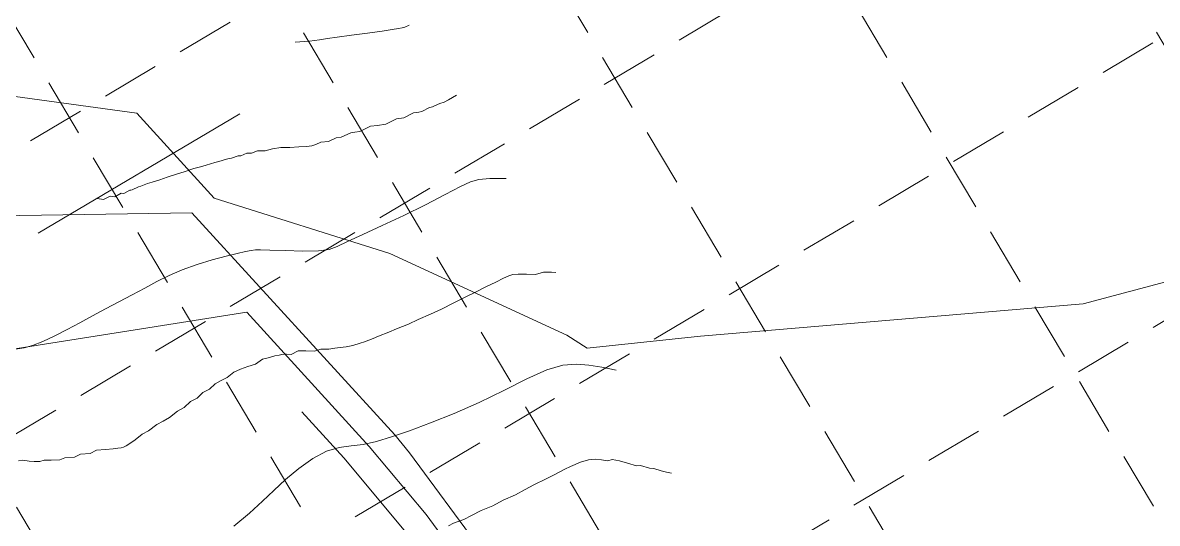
# Model space of a CAD drawing. Header units: inches. Extents: x 2527773 to 2531821, y 6906669 to 6910268.
# Drawn here: x 2529831.4 to 2530079.9, y 6908094.8 to 6908204.4 of the extents above; entities that cross this region are included whole.
import ezdxf

# ---------------------------------------------------------------- set-up
doc = ezdxf.new("R2010")
doc.units = ezdxf.units.IN
doc.header["$MEASUREMENT"] = 0
doc.linetypes.add('DGN Style 2', pattern=[85.538802, 51.323281, -34.215521])
doc.linetypes.add('HIDDEN', pattern=[0.009525, 0.00635, -0.003175])
doc.layers.add('GRID', color=254, linetype='HIDDEN')
doc.layers.add('SF-SHTS-CLIP-BDRY', color=253, linetype='DGN Style 2', lineweight=13, plot=False)
doc.layers.add('SV-topo-25128(old) - SV-TOPO-CONT-MAJR-LINE', color=253, linetype='DGN Style 2', lineweight=0)
doc.layers.add('SV-topo-25128(old) - SV-TOPO-CONT-MINR-LINE', color=253, linetype='DGN Style 2', lineweight=0)

msp = doc.modelspace()

# ---------------------------------------------------------------- linework, layer by layer
at = {"color": 35, "lineweight": 0}
for p, q in [((2529797.47, 6908192.73), (2529856.35, 6908184.63)), ((2529873.33, 6908166.03), (2529856.35, 6908184.63)), ((2529911.81, 6908153.88), (2529873.33, 6908166.03)), ((2529810.49, 6908161.94), (2529868.39, 6908162.83)), ((2529868.39, 6908162.83), (2529912.84, 6908114.17)), ((2529950.56, 6908136.04), (2529911.81, 6908153.88)), ((2530083.91, 6908148.32), (2530063.58, 6908142.88)), ((2530063.58, 6908142.88), (2529979.79, 6908135.83)), ((2529880.43, 6908141.03), (2529827.4, 6908132.66)), ((2529880.43, 6908141.03), (2529907.26, 6908111.66)), ((2529955.01, 6908133.21), (2529950.56, 6908136.04)), ((2529979.79, 6908135.83), (2529955.01, 6908133.21)), ((2529892.47, 6908119.24), (2529901.68, 6908109.16)), ((2529912.84, 6908114.17), (2529916.1, 6908110.26)), ((2529907.26, 6908111.66), (2529919.74, 6908096.74)), ((2529901.68, 6908109.16), (2529923.37, 6908083.21)), ((2529916.1, 6908110.26), (2529932, 6908088.78)), ((2529919.74, 6908096.74), (2529950.83, 6908054.71))]:
    msp.add_line(p, q, dxfattribs=at)
at = {"layer": 'GRID', "color": 252, "linetype": 'HIDDEN', "lineweight": 0, "ltscale": 2000}
for p, q in [((2529369.58, 6909398.06), (2530326.69, 6907786.34)), ((2529323.54, 6909370.72), (2530280.65, 6907759)), ((2529277.5, 6909343.38), (2530234.61, 6907731.66)), ((2529231.45, 6909316.03), (2530188.56, 6907704.31)), ((2529185.41, 6909288.69), (2530142.52, 6907676.97)), ((2529139.37, 6909261.35), (2530096.48, 6907649.63)), ((2528506.37, 6907390.72), (2531361.06, 6909085.96)), ((2528533.72, 6907344.67), (2531388.4, 6909039.91)), ((2528561.06, 6907298.63), (2531415.74, 6908993.87)), ((2528588.4, 6907252.59), (2531443.09, 6908947.83))]:
    msp.add_line(p, q, dxfattribs=at)
at = {"layer": 'SF-SHTS-CLIP-BDRY', "lineweight": 0, "flags": 128}
msp.add_lwpolyline([(2528877.39, 6907592.68), (2529892.66, 6908192.57), (2529812.9, 6908385.43), (2530714.96, 6908921.67), (2530928.98, 6908804.47), (2530689.19, 6908660.03), (2530931.84, 6908250.71)], dxfattribs=at)
at = {"layer": 'SV-topo-25128(old) - SV-TOPO-CONT-MAJR-LINE', "color": 35, "lineweight": 0}
for p, q in [((2529912.32, 6908202.93), (2529913.67, 6908203.18)), ((2529913.67, 6908203.18), (2529914.46, 6908203.33)), ((2529914.46, 6908203.33), (2529915.04, 6908203.46)), ((2529915.04, 6908203.46), (2529916.02, 6908203.88)), ((2529896.34, 6908200.66), (2529898.09, 6908200.94)), ((2529898.09, 6908200.94), (2529900.23, 6908201.28)), ((2529900.23, 6908201.28), (2529903.35, 6908201.7)), ((2529903.35, 6908201.7), (2529906.91, 6908202.15)), ((2529906.91, 6908202.15), (2529910.11, 6908202.58)), ((2529910.11, 6908202.58), (2529912.32, 6908202.93)), ((2529891.03, 6908200.14), (2529894.15, 6908200.41)), ((2529894.15, 6908200.41), (2529896.34, 6908200.66)), ((2529956.76, 6908108.85), (2529955.28, 6908108.73)), ((2529958.12, 6908108.74), (2529956.76, 6908108.85)), ((2529959.55, 6908108.51), (2529958.12, 6908108.74)), ((2529960.48, 6908108.83), (2529959.55, 6908108.51)), ((2529962.05, 6908108.49), (2529960.48, 6908108.83)), ((2529950.13, 6908106.68), (2529947.61, 6908105.4)), ((2529951.32, 6908107.25), (2529950.13, 6908106.68)), ((2529953.52, 6908108.22), (2529951.32, 6908107.25)), ((2529955.28, 6908108.73), (2529953.52, 6908108.22)), ((2529963.83, 6908108.02), (2529962.05, 6908108.49)), ((2529965.82, 6908107.41), (2529963.83, 6908108.02)), ((2529966.69, 6908107.51), (2529965.82, 6908107.41)), ((2529968.65, 6908106.88), (2529966.69, 6908107.51)), ((2529969.61, 6908106.8), (2529968.65, 6908106.88)), ((2529971.23, 6908106.29), (2529969.61, 6908106.8)), ((2529972.34, 6908106.06), (2529971.23, 6908106.29)), ((2529946.03, 6908104.57), (2529943.33, 6908103.24)), ((2529947.61, 6908105.4), (2529946.03, 6908104.57)), ((2529973.45, 6908105.81), (2529972.34, 6908106.06)), ((2529941.42, 6908102.22), (2529939.28, 6908101.07)), ((2529943.33, 6908103.24), (2529941.42, 6908102.22)), ((2529936.57, 6908099.87), (2529934.34, 6908098.69)), ((2529939.28, 6908101.07), (2529936.57, 6908099.87)), ((2529929.67, 6908096.57), (2529928.01, 6908095.7)), ((2529931.75, 6908097.67), (2529929.67, 6908096.57)), ((2529934.34, 6908098.69), (2529931.75, 6908097.67)), ((2529925.69, 6908094.85), (2529924.65, 6908094.29)), ((2529928.01, 6908095.7), (2529925.69, 6908094.85))]:
    msp.add_line(p, q, dxfattribs=at)
at = {"layer": 'SV-topo-25128(old) - SV-TOPO-CONT-MINR-LINE', "color": 35, "lineweight": 0}
for p, q in [((2529926.38, 6908188.58), (2529924.65, 6908187.57)), ((2529920.45, 6908185.87), (2529918.77, 6908184.99)), ((2529920.84, 6908185.94), (2529920.45, 6908185.87)), ((2529921.13, 6908186.01), (2529920.84, 6908185.94)), ((2529922.24, 6908186.54), (2529921.13, 6908186.01)), ((2529922.73, 6908186.75), (2529922.24, 6908186.54)), ((2529923.64, 6908187), (2529922.73, 6908186.75)), ((2529924.65, 6908187.57), (2529923.64, 6908187)), ((2529913.25, 6908183.37), (2529910.88, 6908182.19)), ((2529914.85, 6908183.58), (2529913.25, 6908183.37)), ((2529916.99, 6908184.69), (2529914.85, 6908183.58)), ((2529918.09, 6908184.87), (2529916.99, 6908184.69)), ((2529918.77, 6908184.99), (2529918.09, 6908184.87)), ((2529907.54, 6908181.75), (2529905.17, 6908180.64)), ((2529909.1, 6908181.96), (2529907.54, 6908181.75)), ((2529910.88, 6908182.19), (2529909.1, 6908181.96)), ((2529896.69, 6908178.31), (2529895.58, 6908177.78)), ((2529898.31, 6908178.45), (2529896.69, 6908178.31)), ((2529899.99, 6908179.23), (2529898.31, 6908178.45)), ((2529901.09, 6908179.35), (2529899.99, 6908179.23)), ((2529903.23, 6908180.33), (2529901.09, 6908179.35)), ((2529904.1, 6908180.47), (2529903.23, 6908180.33)), ((2529905.17, 6908180.64), (2529904.1, 6908180.47)), ((2529880.44, 6908175.89), (2529879.11, 6908175.31)), ((2529881.46, 6908175.86), (2529880.44, 6908175.89)), ((2529882.82, 6908176.41), (2529881.46, 6908175.86)), ((2529884.48, 6908176.36), (2529882.82, 6908176.41)), ((2529886.06, 6908176.82), (2529884.48, 6908176.36)), ((2529887.94, 6908177.13), (2529886.06, 6908176.82)), ((2529889.89, 6908177.09), (2529887.94, 6908177.13)), ((2529891.81, 6908177.29), (2529889.89, 6908177.09)), ((2529893.53, 6908177.32), (2529891.81, 6908177.29)), ((2529894.68, 6908177.47), (2529893.53, 6908177.32)), ((2529895.58, 6908177.78), (2529894.68, 6908177.47)), ((2529873.43, 6908173.82), (2529871.55, 6908173.21)), ((2529874.34, 6908174.01), (2529873.43, 6908173.82)), ((2529875.99, 6908174.57), (2529874.34, 6908174.01)), ((2529876.62, 6908174.69), (2529875.99, 6908174.57)), ((2529877.08, 6908174.75), (2529876.62, 6908174.69)), ((2529878.54, 6908175.3), (2529877.08, 6908174.75)), ((2529879.11, 6908175.31), (2529878.54, 6908175.3)), ((2529865.06, 6908171.3), (2529863.01, 6908170.62)), ((2529866.72, 6908171.81), (2529865.06, 6908171.3)), ((2529868.82, 6908172.5), (2529866.72, 6908171.81)), ((2529870.34, 6908172.91), (2529868.82, 6908172.5)), ((2529871.55, 6908173.21), (2529870.34, 6908172.91)), ((2529856.7, 6908168.5), (2529855.38, 6908167.83)), ((2529857.25, 6908168.61), (2529856.7, 6908168.5)), ((2529858.69, 6908169.23), (2529857.25, 6908168.61)), ((2529859.72, 6908169.52), (2529858.69, 6908169.23)), ((2529861.38, 6908170.04), (2529859.72, 6908169.52)), ((2529863.01, 6908170.62), (2529861.38, 6908170.04)), ((2529923.87, 6908166.81), (2529927.23, 6908168.56)), ((2529927.23, 6908168.56), (2529929.45, 6908169.62)), ((2529929.45, 6908169.62), (2529931.27, 6908170.13)), ((2529931.27, 6908170.13), (2529933.66, 6908170.29)), ((2529933.66, 6908170.29), (2529937.23, 6908170.3)), ((2529849.08, 6908165.71), (2529847.65, 6908165.97)), ((2529850.53, 6908166.48), (2529849.08, 6908165.71)), ((2529851.56, 6908166.34), (2529850.53, 6908166.48)), ((2529852.96, 6908167.08), (2529851.56, 6908166.34)), ((2529853.49, 6908167.06), (2529852.96, 6908167.08)), ((2529854.81, 6908167.77), (2529853.49, 6908167.06)), ((2529855.09, 6908167.8), (2529854.81, 6908167.77)), ((2529855.38, 6908167.83), (2529855.09, 6908167.8)), ((2529919.59, 6908164.59), (2529923.87, 6908166.81)), ((2529914.86, 6908162.23), (2529919.59, 6908164.59)), ((2529910.12, 6908160), (2529914.86, 6908162.23)), ((2529905.84, 6908158.05), (2529910.12, 6908160)), ((2529900.26, 6908155.44), (2529902.48, 6908156.5)), ((2529902.48, 6908156.5), (2529905.84, 6908158.05)), ((2529875.92, 6908153.34), (2529878.34, 6908153.93)), ((2529878.34, 6908153.93), (2529880.15, 6908154.31)), ((2529880.15, 6908154.31), (2529881.42, 6908154.55)), ((2529881.42, 6908154.55), (2529882.34, 6908154.67)), ((2529882.34, 6908154.67), (2529883.48, 6908154.7)), ((2529883.48, 6908154.7), (2529885.52, 6908154.64)), ((2529885.52, 6908154.64), (2529888.84, 6908154.53)), ((2529888.84, 6908154.53), (2529892.73, 6908154.45)), ((2529892.73, 6908154.45), (2529896.17, 6908154.51)), ((2529896.17, 6908154.51), (2529898.47, 6908154.81)), ((2529898.47, 6908154.81), (2529900.26, 6908155.44)), ((2529866.3, 6908150.34), (2529869.56, 6908151.5)), ((2529869.56, 6908151.5), (2529872.89, 6908152.52)), ((2529872.89, 6908152.52), (2529875.92, 6908153.34)), ((2529860.77, 6908147.76), (2529863.42, 6908149.09)), ((2529863.42, 6908149.09), (2529866.3, 6908150.34)), ((2529936.69, 6908148.49), (2529935.01, 6908147.62)), ((2529937.8, 6908149.02), (2529936.69, 6908148.49)), ((2529938.71, 6908149.28), (2529937.8, 6908149.02)), ((2529939.9, 6908149.36), (2529938.71, 6908149.28)), ((2529941.69, 6908149.36), (2529939.9, 6908149.36)), ((2529943.7, 6908149.33), (2529941.69, 6908149.36)), ((2529945.46, 6908149.84), (2529943.7, 6908149.33)), ((2529947.16, 6908149.79), (2529945.46, 6908149.84)), ((2529948.13, 6908149.75), (2529947.16, 6908149.79)), ((2529855.33, 6908144.85), (2529858.13, 6908146.34)), ((2529858.13, 6908146.34), (2529860.77, 6908147.76)), ((2529932.81, 6908146.64), (2529930.67, 6908145.53)), ((2529935.01, 6908147.62), (2529932.81, 6908146.64)), ((2529852.42, 6908143.32), (2529855.33, 6908144.85)), ((2529928.15, 6908144.25), (2529925.78, 6908143.07)), ((2529930.67, 6908145.53), (2529928.15, 6908144.25)), ((2529846.65, 6908140.25), (2529849.5, 6908141.77)), ((2529849.5, 6908141.77), (2529852.42, 6908143.32)), ((2529923.08, 6908141.74), (2529920.71, 6908140.62)), ((2529925.78, 6908143.07), (2529923.08, 6908141.74)), ((2529841.11, 6908137.27), (2529843.86, 6908138.74)), ((2529843.86, 6908138.74), (2529846.65, 6908140.25)), ((2529918, 6908139.42), (2529915.86, 6908138.45)), ((2529920.71, 6908140.62), (2529918, 6908139.42)), ((2529838.38, 6908135.86), (2529841.11, 6908137.27)), ((2529911.59, 6908136.65), (2529909.27, 6908135.8)), ((2529913.27, 6908137.42), (2529911.59, 6908136.65)), ((2529915.86, 6908138.45), (2529913.27, 6908137.42)), ((2529831.66, 6908133.26), (2529833.55, 6908133.74)), ((2529833.55, 6908133.74), (2529835.81, 6908134.63)), ((2529835.81, 6908134.63), (2529838.38, 6908135.86)), ((2529903.65, 6908133.76), (2529902.21, 6908133.45)), ((2529905.31, 6908134.27), (2529903.65, 6908133.76)), ((2529906.2, 6908134.58), (2529905.31, 6908134.27)), ((2529908.16, 6908135.27), (2529906.2, 6908134.58)), ((2529909.27, 6908135.8), (2529908.16, 6908135.27)), ((2529829.76, 6908132.99), (2529831.66, 6908133.26)), ((2529885.4, 6908131.17), (2529883.89, 6908130.76)), ((2529886.61, 6908131.47), (2529885.4, 6908131.17)), ((2529887.52, 6908131.66), (2529886.61, 6908131.47)), ((2529888.15, 6908131.78), (2529887.52, 6908131.66)), ((2529888.61, 6908131.84), (2529888.15, 6908131.78)), ((2529889.18, 6908131.85), (2529888.61, 6908131.84)), ((2529890.2, 6908131.82), (2529889.18, 6908131.85)), ((2529891.7, 6908132.63), (2529890.2, 6908131.82)), ((2529893.36, 6908132.58), (2529891.7, 6908132.63)), ((2529895.31, 6908132.54), (2529893.36, 6908132.58)), ((2529896.69, 6908132.95), (2529895.31, 6908132.54)), ((2529898.41, 6908132.98), (2529896.69, 6908132.95)), ((2529899.72, 6908133.15), (2529898.41, 6908132.98)), ((2529900.87, 6908133.3), (2529899.72, 6908133.15)), ((2529902.21, 6908133.45), (2529900.87, 6908133.3)), ((2529880.69, 6908129.16), (2529879.06, 6908128.58)), ((2529882.35, 6908129.67), (2529880.69, 6908129.16)), ((2529883.89, 6908130.76), (2529882.35, 6908129.67)), ((2529946.15, 6908128.43), (2529949.68, 6908129.45)), ((2529949.68, 6908129.45), (2529952.63, 6908129.69)), ((2529952.63, 6908129.69), (2529955.36, 6908129.46)), ((2529955.36, 6908129.46), (2529958.21, 6908129.01)), ((2529958.21, 6908129.01), (2529961.36, 6908128.33)), ((2529876.18, 6908126.75), (2529874.85, 6908126.09)), ((2529877.62, 6908127.95), (2529876.18, 6908126.75)), ((2529879.06, 6908128.58), (2529877.62, 6908127.95)), ((2529936.71, 6908123.92), (2529941.75, 6908126.48)), ((2529941.75, 6908126.48), (2529946.15, 6908128.43)), ((2529872.25, 6908124.19), (2529870.85, 6908123.45)), ((2529873.53, 6908125.38), (2529872.25, 6908124.19)), ((2529874.85, 6908126.09), (2529873.53, 6908125.38)), ((2529931.31, 6908121.25), (2529936.71, 6908123.92)), ((2529868.14, 6908121.49), (2529866.71, 6908120.19)), ((2529869.6, 6908122.25), (2529868.14, 6908121.49)), ((2529870.85, 6908123.45), (2529869.6, 6908122.25)), ((2529925.89, 6908118.85), (2529931.31, 6908121.25)), ((2529865.25, 6908119.41), (2529863.54, 6908117.98)), ((2529866.71, 6908120.19), (2529865.25, 6908119.41)), ((2529920.71, 6908116.8), (2529925.89, 6908118.85)), ((2529860.72, 6908116.47), (2529858.93, 6908115.05)), ((2529862.11, 6908117.22), (2529860.72, 6908116.47)), ((2529863.54, 6908117.98), (2529862.11, 6908117.22)), ((2529916.07, 6908115.1), (2529920.71, 6908116.8)), ((2529857.55, 6908114.32), (2529855.97, 6908113.12)), ((2529858.93, 6908115.05), (2529857.55, 6908114.32)), ((2529908.84, 6908112.72), (2529912.15, 6908113.73)), ((2529912.15, 6908113.73), (2529916.07, 6908115.1)), ((2529852.24, 6908111.25), (2529851.16, 6908111.15)), ((2529852.93, 6908111.35), (2529852.24, 6908111.25)), ((2529853.45, 6908111.5), (2529852.93, 6908111.35)), ((2529854.03, 6908111.79), (2529853.45, 6908111.5)), ((2529854.82, 6908112.29), (2529854.03, 6908111.79)), ((2529855.97, 6908113.12), (2529854.82, 6908112.29)), ((2529897.89, 6908110.63), (2529900.65, 6908111.45)), ((2529900.65, 6908111.45), (2529903.28, 6908111.79)), ((2529903.28, 6908111.79), (2529905.95, 6908112.09)), ((2529905.95, 6908112.09), (2529908.84, 6908112.72)), ((2529839.5, 6908108.75), (2529837.62, 6908108.67)), ((2529840.63, 6908109.2), (2529839.5, 6908108.75)), ((2529842.72, 6908109.32), (2529840.63, 6908109.2)), ((2529844, 6908109.94), (2529842.72, 6908109.32)), ((2529846.16, 6908110.11), (2529844, 6908109.94)), ((2529847.52, 6908110.81), (2529846.16, 6908110.11)), ((2529849.53, 6908110.99), (2529847.52, 6908110.81)), ((2529851.16, 6908111.15), (2529849.53, 6908110.99)), ((2529891.82, 6908106.82), (2529894.89, 6908109.01)), ((2529894.89, 6908109.01), (2529897.89, 6908110.63)), ((2529831.37, 6908108.65), (2529830.42, 6908108.51)), ((2529832.76, 6908108.47), (2529831.37, 6908108.65)), ((2529833.89, 6908108.4), (2529832.76, 6908108.47)), ((2529835.11, 6908108.39), (2529833.89, 6908108.4)), ((2529836.06, 6908108.63), (2529835.11, 6908108.39)), ((2529837.62, 6908108.67), (2529836.06, 6908108.63)), ((2529888.94, 6908104.42), (2529891.82, 6908106.82)), ((2529886.38, 6908102.05), (2529888.94, 6908104.42)), ((2529883.87, 6908099.66), (2529886.38, 6908102.05)), ((2529881.01, 6908097.06), (2529883.87, 6908099.66)), ((2529877.58, 6908094.2), (2529881.01, 6908097.06))]:
    msp.add_line(p, q, dxfattribs=at)

doc.saveas('drawing.dxf')
